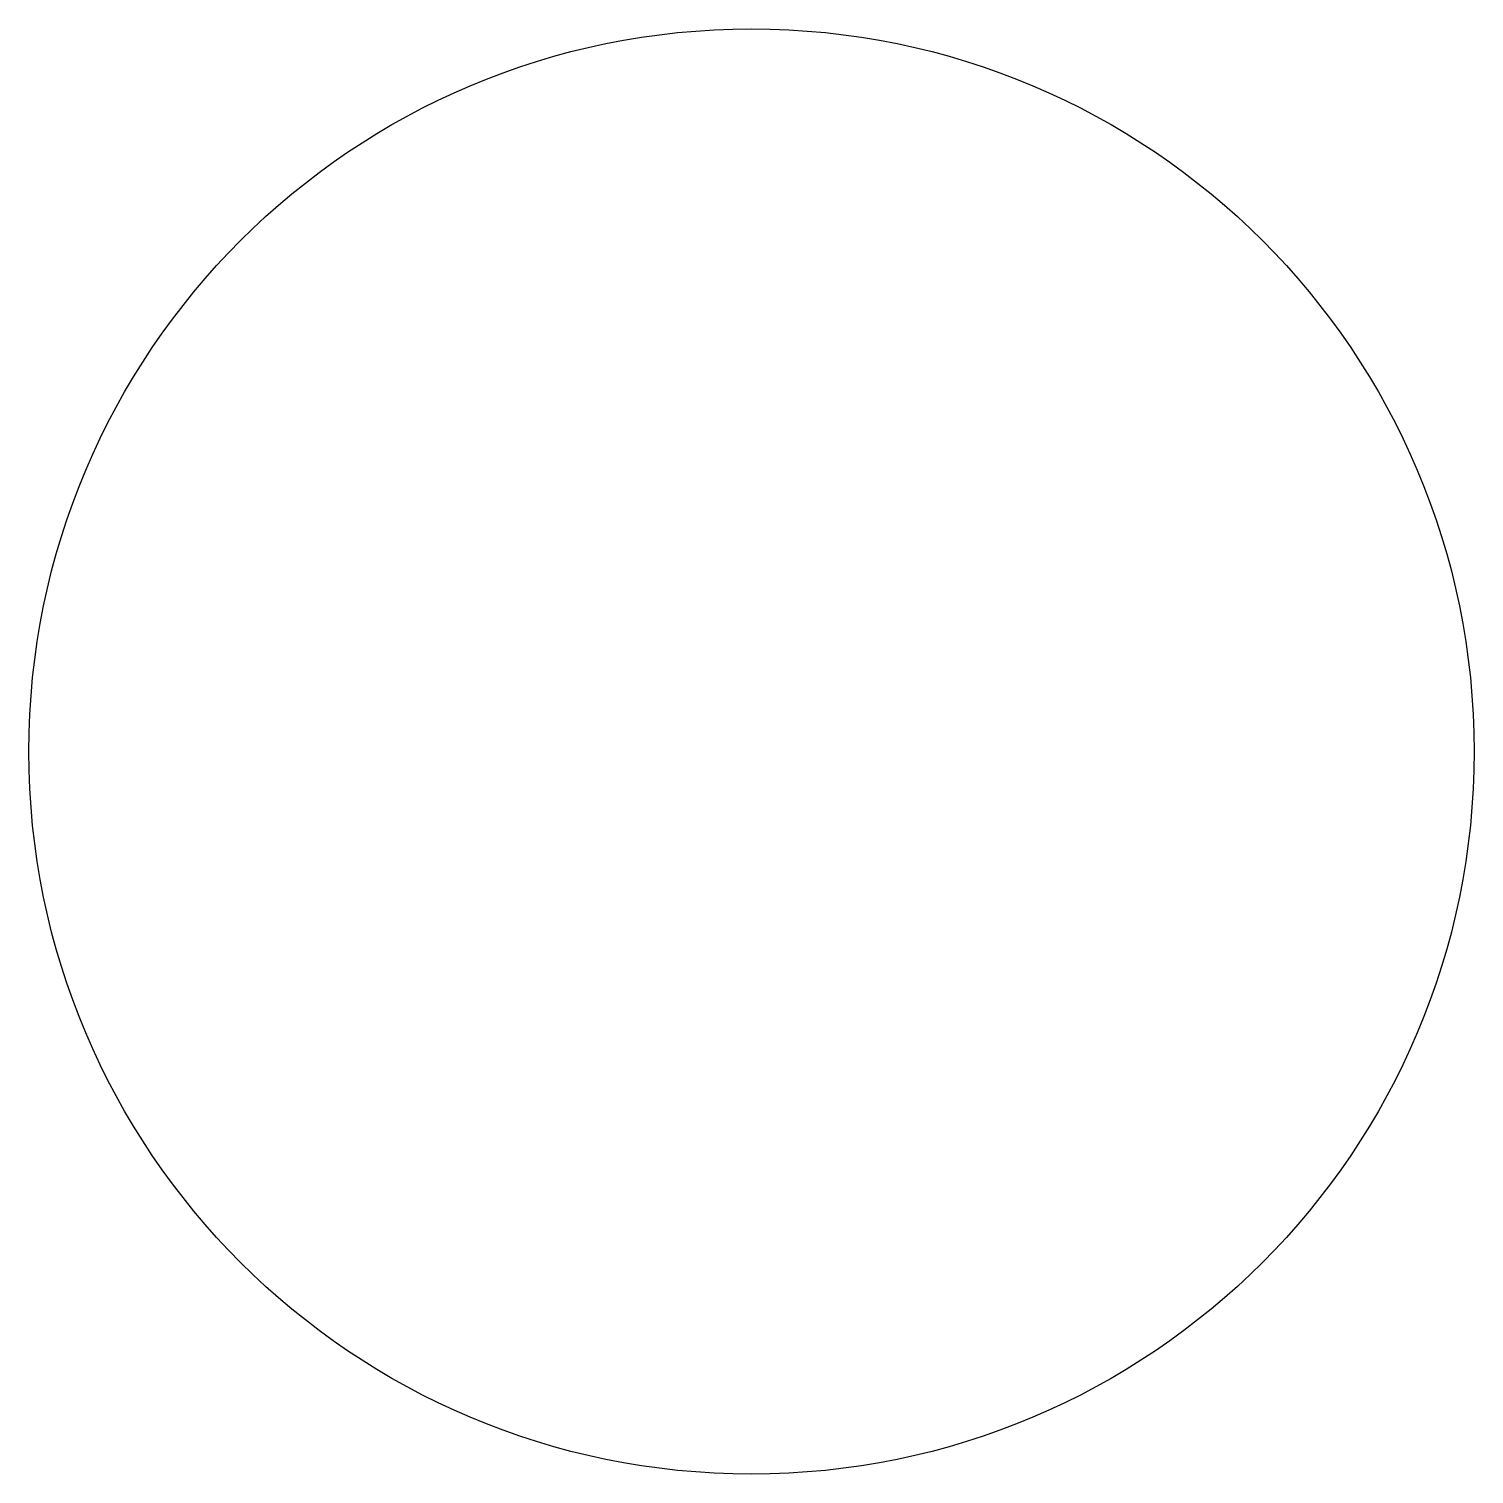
# Model space of a CAD drawing. Header units: millimetres. Extents: x 59.25 to 66.75, y 27.75 to 35.25.
import ezdxf

# ---------------------------------------------------------------- set-up
doc = ezdxf.new("R2010")
doc.units = ezdxf.units.MM

msp = doc.modelspace()

# ---------------------------------------------------------------- linework, layer by layer
msp.add_circle((63, 31.5), 3.75)

doc.saveas('drawing.dxf')
